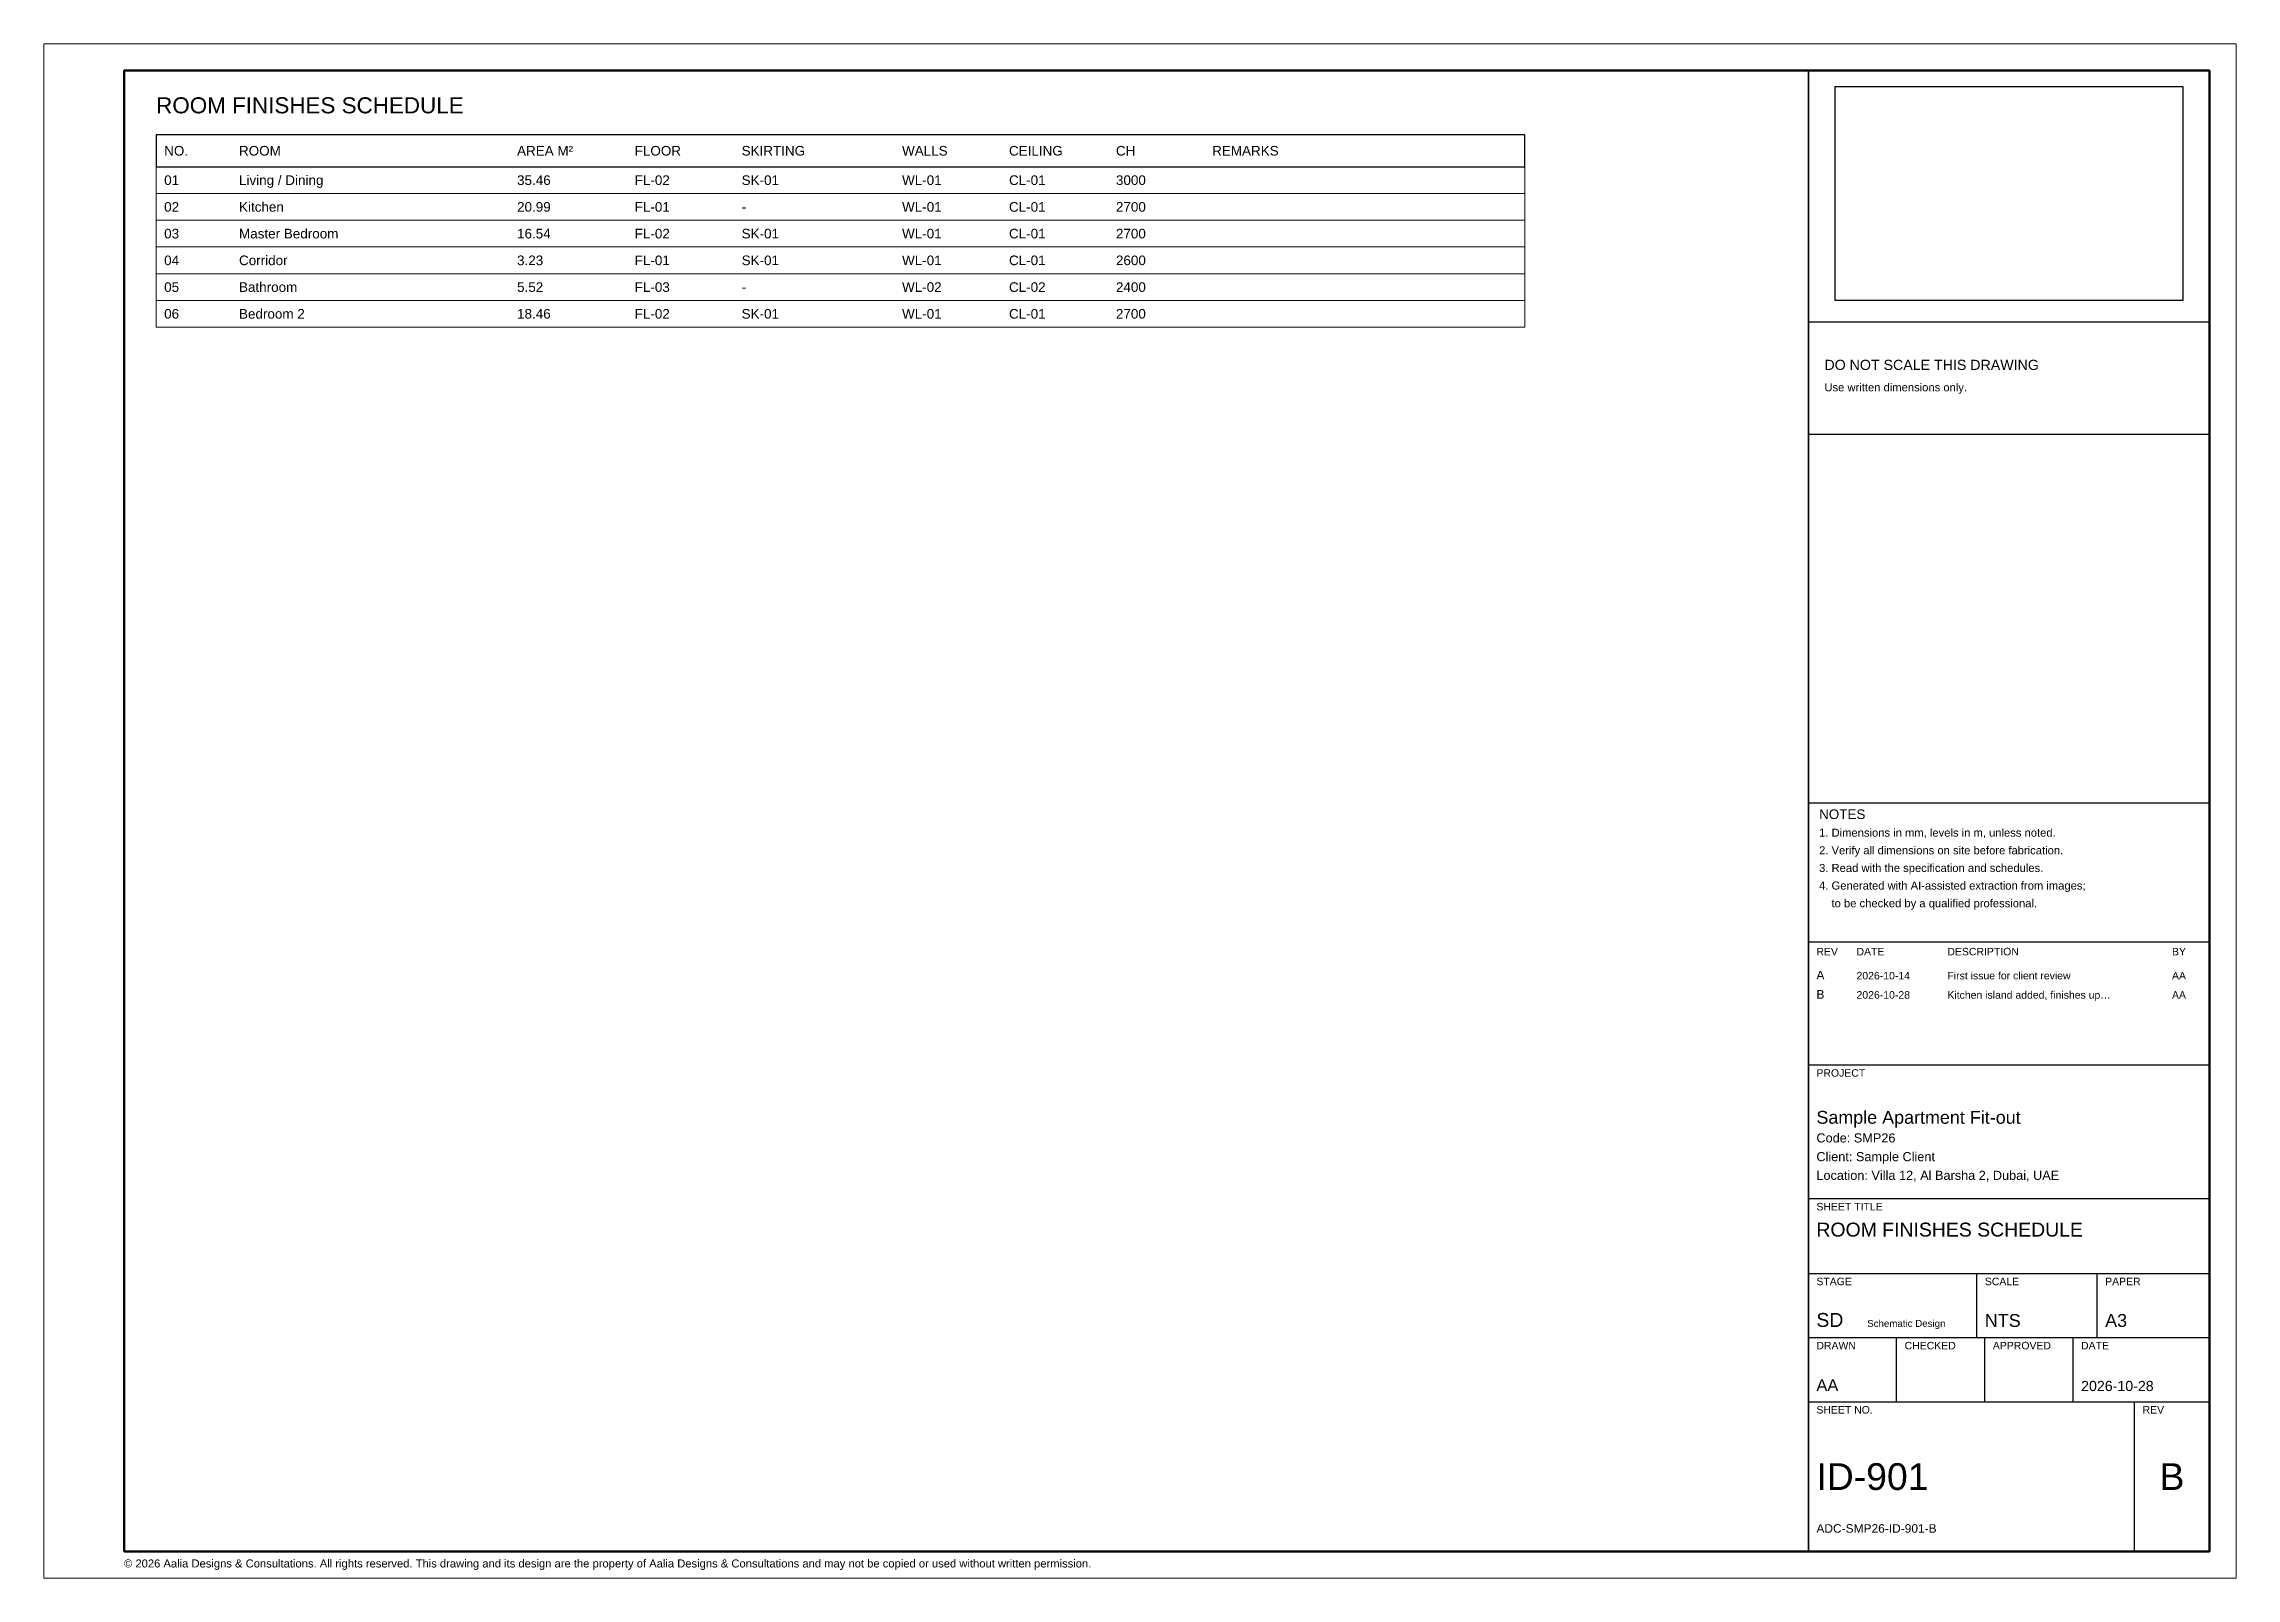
# Paper-space layout 'ID-901 Room finishes schedule' of a CAD drawing. Header units: millimetres. Extents: x 5 to 415, y 5 to 292.
import ezdxf
from ezdxf.enums import TextEntityAlignment as Align

# ---------------------------------------------------------------- set-up
doc = ezdxf.new("R2010")
doc.units = ezdxf.units.MM
doc.layers.add('G-ANNO-TEXT', color=7, linetype='Continuous', lineweight=18)
doc.layers.add('G-ANNO-TTLB', color=7, linetype='Continuous', lineweight=25)
doc.styles.add('ADC', font='arial.ttf')
picture_1 = doc.add_image_def('image1.png', size_in_pixel=(1400, 861))

psp = doc.layouts.new('ID-901 Room finishes schedule')

# ---------------------------------------------------------------- linework, layer by layer
at = {"layer": 'G-ANNO-TEXT', "lineweight": 25}
psp.add_lwpolyline([(26, 269), (282, 269), (282, 275), (26, 275)], close=True, dxfattribs=at)
at = {"layer": 'G-ANNO-TEXT'}
for points in [[(26, 264), (282, 264), (282, 269), (26, 269)], [(26, 259), (282, 259), (282, 264), (26, 264)], [(26, 254), (282, 254), (282, 259), (26, 259)], [(26, 249), (282, 249), (282, 254), (26, 254)], [(26, 244), (282, 244), (282, 249), (26, 249)], [(26, 239), (282, 239), (282, 244), (26, 244)]]:
    psp.add_lwpolyline(points, close=True, dxfattribs=at)
at = {"layer": 'G-ANNO-TTLB', "lineweight": 35}
psp.add_line((335, 10), (335, 287), dxfattribs=at)
at = {"layer": 'G-ANNO-TTLB'}
for p, q in [((335, 240), (410, 240)), ((335, 219), (410, 219)), ((335, 150), (410, 150)), ((335, 124), (410, 124)), ((335, 101), (410, 101)), ((335, 76), (410, 76)), ((335, 62), (410, 62)), ((366.5, 50), (366.5, 62)), ((389, 50), (389, 62)), ((335, 50), (410, 50)), ((351.5, 38), (351.5, 50)), ((368, 38), (368, 50)), ((384.5, 38), (384.5, 50)), ((335, 38), (410, 38)), ((396, 10), (396, 38))]:
    psp.add_line(p, q, dxfattribs=at)
at = {"layer": 'G-ANNO-TTLB', "lineweight": 13}
psp.add_lwpolyline([(5, 5), (415, 5), (415, 292), (5, 292)], close=True, dxfattribs=at)
at = {"layer": 'G-ANNO-TTLB', "lineweight": 50}
psp.add_lwpolyline([(20, 10), (410, 10), (410, 287), (20, 287)], close=True, dxfattribs=at)

# ---------------------------------------------------------------- texts
at = {"layer": 'G-ANNO-TEXT', "style": 'ADC'}
psp.add_text('ROOM FINISHES SCHEDULE', height=3, dxfattribs=at).set_placement((26, 279))
for s, p in [('NO.', (27.5, 272)), ('ROOM', (41.5, 272)), ('AREA M²', (93.5, 272)), ('FLOOR', (115.5, 272)), ('SKIRTING', (135.5, 272)), ('WALLS', (165.5, 272)), ('CEILING', (185.5, 272)), ('CH', (205.5, 272)), ('REMARKS', (223.5, 272)), ('01', (27.5, 266.5)), ('Living / Dining', (41.5, 266.5)), ('35.46', (93.5, 266.5)), ('FL-02', (115.5, 266.5)), ('SK-01', (135.5, 266.5)), ('WL-01', (165.5, 266.5)), ('CL-01', (185.5, 266.5)), ('3000', (205.5, 266.5)), ('02', (27.5, 261.5)), ('Kitchen', (41.5, 261.5)), ('20.99', (93.5, 261.5)), ('FL-01', (115.5, 261.5)), ('WL-01', (165.5, 261.5)), ('CL-01', (185.5, 261.5)), ('2700', (205.5, 261.5)), ('-', (135.5, 261.5)), ('03', (27.5, 256.5)), ('Master Bedroom', (41.5, 256.5)), ('16.54', (93.5, 256.5)), ('FL-02', (115.5, 256.5)), ('SK-01', (135.5, 256.5)), ('WL-01', (165.5, 256.5)), ('CL-01', (185.5, 256.5)), ('2700', (205.5, 256.5)), ('04', (27.5, 251.5)), ('Corridor', (41.5, 251.5)), ('3.23', (93.5, 251.5)), ('FL-01', (115.5, 251.5)), ('SK-01', (135.5, 251.5)), ('WL-01', (165.5, 251.5)), ('CL-01', (185.5, 251.5)), ('2600', (205.5, 251.5)), ('05', (27.5, 246.5)), ('Bathroom', (41.5, 246.5)), ('5.52', (93.5, 246.5)), ('FL-03', (115.5, 246.5)), ('-', (135.5, 246.5)), ('WL-02', (165.5, 246.5)), ('CL-02', (185.5, 246.5)), ('2400', (205.5, 246.5)), ('06', (27.5, 241.5)), ('Bedroom 2', (41.5, 241.5)), ('18.46', (93.5, 241.5)), ('FL-02', (115.5, 241.5)), ('SK-01', (135.5, 241.5)), ('WL-01', (165.5, 241.5)), ('CL-01', (185.5, 241.5)), ('2700', (205.5, 241.5))]:
    psp.add_text(s, height=1.8, dxfattribs=at).set_placement(p, align=Align.MIDDLE_LEFT)
at = {"layer": 'G-ANNO-TTLB', "style": 'ADC'}
for s, height, p in [('DO NOT SCALE THIS DRAWING', 1.9, (338, 231)), ('Use written dimensions only.', 1.5, (338, 227)), ('NOTES', 1.8, (337, 147)), ('1. Dimensions in mm, levels in m, unless noted.', 1.5, (337, 143.7)), ('2. Verify all dimensions on site before fabrication.', 1.5, (337, 140.4)), ('4. Generated with AI-assisted extraction from images;', 1.5, (337, 133.8)), ('3. Read with the specification and schedules.', 1.5, (337, 137.1)), ('    to be checked by a qualified professional.', 1.5, (337, 130.5)), ('REV', 1.4, (336.5, 121.5)), ('DATE', 1.4, (344, 121.5)), ('DESCRIPTION', 1.4, (361, 121.5)), ('BY', 1.4, (403, 121.5)), ('A', 1.6, (336.5, 117)), ('B', 1.6, (336.5, 113.4)), ('2026-10-14', 1.4, (344, 117)), ('2026-10-28', 1.4, (344, 113.4)), ('First issue for client review', 1.4, (361, 117)), ('Kitchen island added, finishes up…', 1.4, (361, 113.4)), ('AA', 1.4, (403, 117)), ('AA', 1.4, (403, 113.4)), ('PROJECT', 1.4, (336.5, 98.8)), ('Sample Apartment Fit-out', 2.4, (336.5, 90)), ('Code: SMP26', 1.7, (336.5, 86.5)), ('Client: Sample Client', 1.7, (336.5, 83)), ('Location: Villa 12, Al Barsha 2, Dubai, UAE', 1.7, (336.5, 79.5)), ('SHEET TITLE', 1.4, (336.5, 73.8)), ('STAGE', 1.4, (336.5, 59.8)), ('SCALE', 1.4, (368, 59.8)), ('PAPER', 1.4, (390.5, 59.8)), ('SD', 2.6, (336.5, 52)), ('Schematic Design', 1.3, (346, 52)), ('NTS', 2.4, (368, 52)), ('A3', 2.4, (390.5, 52)), ('DRAWN', 1.4, (336.5, 47.8)), ('CHECKED', 1.4, (353, 47.8)), ('APPROVED', 1.4, (369.5, 47.8)), ('DATE', 1.4, (386, 47.8)), ('AA', 2.2, (336.5, 40)), ('2026-10-28', 1.9, (386, 40)), ('SHEET NO.', 1.4, (336.5, 35.8)), ('REV', 1.4, (397.5, 35.8)), ('ADC-SMP26-ID-901-B', 1.6, (336.5, 13.5)), ('© 2026 Aalia Designs & Consultations. All rights reserved. This drawing and its design are the property of Aalia Designs & Consultations and may not be copied or used without written permission.', 1.5, (20, 7))]:
    psp.add_text(s, height=height, dxfattribs=at).set_placement(p)
psp.add_text('ID-901', height=5, dxfattribs=at).set_placement((336.5, 24), align=Align.MIDDLE_LEFT)
psp.add_text('B', height=5, dxfattribs=at).set_placement((403, 24), align=Align.MIDDLE_CENTER)
at = {"layer": 'G-ANNO-TTLB', "insert": (336.5, 71.5), "char_height": 2.6, "width": 71, "attachment_point": 1, "style": 'ADC'}
psp.add_mtext('ROOM FINISHES SCHEDULE', dxfattribs=at)

# ---------------------------------------------------------------- pictures from other files: only their frames are drawn
at = {"layer": 'G-ANNO-TTLB'}
image = psp.add_image(picture_1, insert=(339.98, 244), size_in_units=(65.04, 40), dxfattribs=at)

doc.saveas('drawing.dxf')
